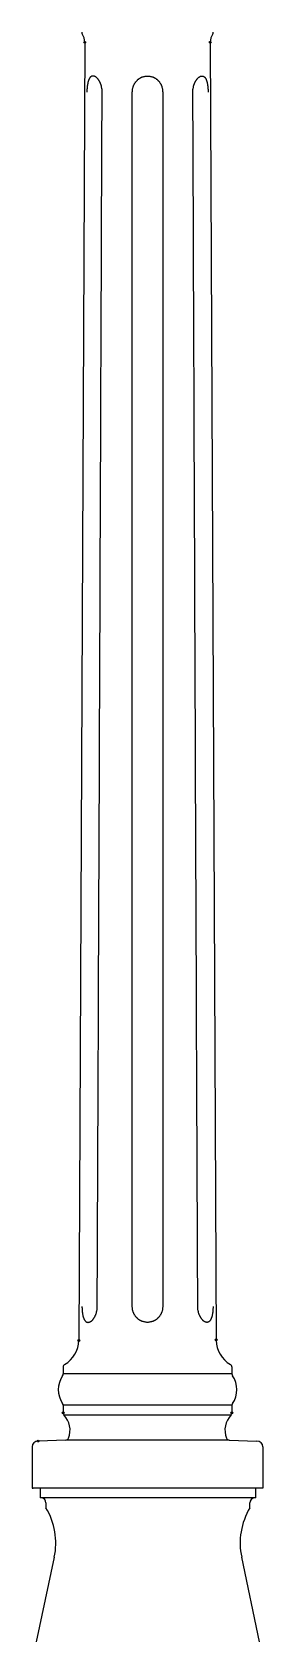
# Model space of a CAD drawing. Extents: x 0 to 140, y 0 to 400.
# Drawn here: x 46.5 to 62.2, y 117.4 to 226.9 of the extents above; entities that cross this region are included whole.
import ezdxf

# ---------------------------------------------------------------- set-up
doc = ezdxf.new("R2010")
doc.units = 0
doc.layers.add('LIVELLO_1', color=160, linetype='Continuous')

# ---------------------------------------------------------------- blocks, each defined once
blk = doc.blocks.new('AI9-BLK1')
at = {"layer": 'LIVELLO_1', "color": 7}
for p, q in [((-19.8, 26.31), (-20.2, -62.04)), ((-11.26, 26.31), (-10.86, -62.04)), ((-21.27, -63.84), (-21.27, -64.32)), ((-9.79, -64.32), (-21.27, -64.32)), ((-9.79, -63.84), (-9.79, -64.32)), ((-21.27, -66.45), (-21.27, -66.97)), ((-9.79, -66.45), (-21.27, -66.45)), ((-9.79, -66.45), (-9.79, -66.97)), ((-21.22, -67.11), (-9.84, -67.11)), ((-21.09, -68.82), (-22.97, -68.89)), ((-20.23, -68.82), (-21.09, -68.82)), ((-10.83, -68.82), (-20.23, -68.82)), ((-9.97, -68.82), (-10.83, -68.82)), ((-9.97, -68.82), (-8.08, -68.89)), ((-23.38, -69.29), (-23.38, -72.09)), ((-7.68, -69.29), (-7.68, -72.09)), ((-23.38, -72.09), (-23.32, -72.09)), ((-15.53, -72.09), (-23.32, -72.09)), ((-22.84, -72.09), (-22.84, -72.76)), ((-7.81, -72.09), (-15.53, -72.09)), ((-8.16, -72.76), (-8.16, -72.09)), ((-7.68, -72.09), (-7.81, -72.09)), ((-15.48, -72.76), (-22.84, -72.76)), ((-22.44, -73.09), (-22.44, -73.43)), ((-8.16, -72.76), (-15.51, -72.76)), ((-8.56, -73.43), (-8.56, -73.09)), ((-21.87, -76.8), (-23.1, -82.55)), ((-7.9, -82.55), (-9.12, -76.8))]:
    blk.add_line(p, q, dxfattribs=at)
for centre, radius in [((-20.2, -62.04), 0.0621), ((-21.27, -66.97), 0.0621), ((-9.79, -66.97), 0.062)]:
    blk.add_circle(centre, radius, dxfattribs=at)
for centre, major_axis, ratio in [((-19.8, 26.31), (0.0621, 0), 0.959803), ((-11.26, 26.31), (-0.0014, -0.0634), 0.97803), ((-10.86, -62), (0.0005, -0.0634), 0.978228), ((-22.97, -68.89), (0.0625, 0), 0.925722)]:
    blk.add_ellipse(centre, major_axis=major_axis, ratio=ratio, dxfattribs=at)
for points in [[(-20, 27), (-20, 26.96), (-19.99, 26.92), (-19.97, 26.89)], [(-19.8, 26.31), (-19.8, 26.52), (-19.86, 26.72), (-19.97, 26.89)], [(-11.09, 26.89), (-11.2, 26.72), (-11.26, 26.52), (-11.26, 26.31)], [(-11.09, 26.89), (-11.07, 26.92), (-11.06, 26.96), (-11.06, 27)], [(-21.17, -63.67), (-20.58, -63.34), (-20.21, -62.71), (-20.2, -62.04)], [(-10.86, -62.04), (-10.85, -62.71), (-10.48, -63.34), (-9.89, -63.67)], [(-21.31, -64.44), (-21.7, -65.01), (-21.7, -65.77), (-21.31, -66.34)], [(-21.31, -64.44), (-21.28, -64.4), (-21.27, -64.37), (-21.27, -64.32)], [(-21.17, -63.67), (-21.23, -63.7), (-21.27, -63.77), (-21.27, -63.84)], [(-9.79, -63.84), (-9.79, -63.77), (-9.83, -63.7), (-9.89, -63.67)], [(-9.79, -64.32), (-9.79, -64.37), (-9.77, -64.4), (-9.75, -64.44)], [(-9.75, -66.34), (-9.35, -65.77), (-9.35, -65.01), (-9.75, -64.44)], [(-21.27, -66.45), (-21.27, -66.42), (-21.28, -66.37), (-21.31, -66.34)], [(-9.75, -66.34), (-9.77, -66.37), (-9.79, -66.42), (-9.79, -66.45)], [(-21.27, -66.97), (-21.27, -67.03), (-21.25, -67.07), (-21.22, -67.11)], [(-20.91, -68.69), (-20.69, -68.15), (-20.81, -67.53), (-21.22, -67.11)], [(-9.84, -67.11), (-10.25, -67.53), (-10.37, -68.15), (-10.15, -68.69)], [(-9.84, -67.11), (-9.81, -67.07), (-9.79, -67.03), (-9.79, -66.97)], [(-22.97, -68.89), (-23.2, -68.89), (-23.38, -69.06), (-23.38, -69.29)], [(-21.09, -68.82), (-21.01, -68.82), (-20.94, -68.77), (-20.91, -68.69)], [(-10.15, -68.69), (-10.12, -68.77), (-10.05, -68.82), (-9.97, -68.82)], [(-7.68, -69.29), (-7.68, -69.06), (-7.86, -68.89), (-8.08, -68.89)], [(-22.44, -73.09), (-22.44, -72.92), (-22.56, -72.78), (-22.73, -72.76)], [(-8.27, -72.76), (-8.43, -72.78), (-8.56, -72.92), (-8.56, -73.09)], [(-21.87, -76.8), (-21.63, -75.65), (-21.83, -74.44), (-22.44, -73.43)], [(-8.56, -73.43), (-9.17, -74.44), (-9.37, -75.65), (-9.12, -76.8)]]:
    blk.add_open_spline(points, degree=3, dxfattribs=at)
for points, knots in [([(-18.62, 22.92), (-18.62, 22.96), (-18.62, 23), (-18.62, 23.05), (-18.62, 23.09), (-18.63, 23.12), (-18.63, 23.16), (-18.64, 23.18), (-18.64, 23.21), (-18.65, 23.24), (-18.65, 23.27), (-18.66, 23.3), (-18.66, 23.32), (-18.67, 23.34), (-18.67, 23.36), (-18.68, 23.38), (-18.69, 23.4), (-18.69, 23.42), (-18.7, 23.44), (-18.7, 23.45), (-18.71, 23.47), (-18.72, 23.49), (-18.72, 23.51), (-18.73, 23.53), (-18.74, 23.55), (-18.75, 23.56), (-18.76, 23.58), (-18.77, 23.6), (-18.77, 23.61), (-18.78, 23.63), (-18.79, 23.65), (-18.8, 23.67), (-18.81, 23.68), (-18.82, 23.7), (-18.83, 23.71), (-18.84, 23.73), (-18.85, 23.74), (-18.86, 23.75), (-18.87, 23.77), (-18.88, 23.78), (-18.89, 23.8), (-18.89, 23.81), (-18.91, 23.82), (-18.92, 23.83), (-18.92, 23.84), (-18.93, 23.85), (-18.94, 23.86), (-18.95, 23.87), (-18.96, 23.88), (-18.97, 23.89), (-18.98, 23.9), (-18.99, 23.91), (-19, 23.92), (-19.01, 23.92), (-19.02, 23.93), (-19.03, 23.94), (-19.04, 23.94), (-19.05, 23.95), (-19.06, 23.96), (-19.07, 23.96), (-19.08, 23.97), (-19.09, 23.97), (-19.1, 23.98), (-19.11, 23.98), (-19.12, 23.99), (-19.12, 23.99), (-19.13, 24), (-19.14, 24), (-19.15, 24), (-19.16, 24), (-19.17, 24.01), (-19.18, 24.01), (-19.19, 24.01), (-19.2, 24.01), (-19.2, 24.01), (-19.21, 24.01), (-19.21, 24.01), (-19.24, 24.01), (-19.24, 24.01), (-19.24, 24.01), (-19.26, 24.01), (-19.26, 24.01), (-19.27, 24.01), (-19.28, 24.01), (-19.29, 24.01), (-19.3, 24.01), (-19.31, 24.01), (-19.31, 24), (-19.32, 24), (-19.33, 24), (-19.34, 24), (-19.34, 23.99), (-19.35, 23.99), (-19.36, 23.98), (-19.37, 23.98), (-19.38, 23.98), (-19.38, 23.97), (-19.39, 23.96), (-19.4, 23.96), (-19.4, 23.95), (-19.41, 23.95), (-19.42, 23.94), (-19.42, 23.93), (-19.43, 23.92), (-19.44, 23.92), (-19.45, 23.91), (-19.45, 23.9), (-19.46, 23.89), (-19.47, 23.88), (-19.47, 23.87), (-19.48, 23.86), (-19.48, 23.85), (-19.49, 23.84), (-19.5, 23.83), (-19.5, 23.82), (-19.51, 23.81), (-19.51, 23.79), (-19.52, 23.78), (-19.53, 23.77), (-19.53, 23.75), (-19.54, 23.74), (-19.54, 23.73), (-19.55, 23.71), (-19.55, 23.7), (-19.56, 23.68), (-19.56, 23.67), (-19.57, 23.65), (-19.57, 23.63), (-19.58, 23.61), (-19.58, 23.6), (-19.59, 23.58), (-19.59, 23.56), (-19.59, 23.55), (-19.6, 23.53), (-19.6, 23.51), (-19.6, 23.49), (-19.61, 23.47), (-19.61, 23.45), (-19.61, 23.44), (-19.62, 23.42), (-19.62, 23.4), (-19.62, 23.38), (-19.63, 23.36), (-19.63, 23.34), (-19.63, 23.32), (-19.63, 23.3), (-19.63, 23.27), (-19.64, 23.24), (-19.64, 23.21), (-19.64, 23.18), (-19.64, 23.16), (-19.65, 23.12), (-19.65, 23.08), (-19.65, 23.05), (-19.65, 23), (-19.65, 22.96), (-19.65, 22.92)], [0, 0, 0, 0, 1, 1, 1, 2, 2, 2, 3, 3, 3, 4, 4, 4, 5, 5, 5, 6, 6, 6, 7, 7, 7, 8, 8, 8, 9, 9, 9, 10, 10, 10, 11, 11, 11, 12, 12, 12, 13, 13, 13, 14, 14, 14, 15, 15, 15, 16, 16, 16, 17, 17, 17, 18, 18, 18, 19, 19, 19, 20, 20, 20, 21, 21, 21, 22, 22, 22, 23, 23, 23, 24, 24, 24, 25, 25, 25, 26, 26, 26, 27, 27, 27, 28, 28, 28, 29, 29, 29, 30, 30, 30, 31, 31, 31, 32, 32, 32, 33, 33, 33, 34, 34, 34, 35, 35, 35, 36, 36, 36, 37, 37, 37, 38, 38, 38, 39, 39, 39, 40, 40, 40, 41, 41, 41, 42, 42, 42, 43, 43, 43, 44, 44, 44, 45, 45, 45, 46, 46, 46, 47, 47, 47, 48, 48, 48, 49, 49, 49, 50, 50, 50, 51, 51, 51, 52, 52, 52, 52]), ([(-16.57, 22.92), (-16.56, 22.96), (-16.56, 23), (-16.56, 23.04), (-16.56, 23.07), (-16.55, 23.11), (-16.55, 23.14), (-16.54, 23.17), (-16.53, 23.19), (-16.53, 23.22), (-16.52, 23.25), (-16.51, 23.27), (-16.5, 23.3), (-16.5, 23.31), (-16.49, 23.33), (-16.48, 23.35), (-16.48, 23.37), (-16.47, 23.38), (-16.46, 23.4), (-16.45, 23.42), (-16.44, 23.44), (-16.44, 23.46), (-16.42, 23.48), (-16.42, 23.49), (-16.41, 23.51), (-16.4, 23.53), (-16.38, 23.54), (-16.37, 23.56), (-16.36, 23.58), (-16.35, 23.59), (-16.34, 23.61), (-16.33, 23.62), (-16.31, 23.64), (-16.3, 23.66), (-16.29, 23.67), (-16.27, 23.68), (-16.26, 23.7), (-16.25, 23.71), (-16.23, 23.73), (-16.22, 23.74), (-16.21, 23.75), (-16.19, 23.77), (-16.18, 23.78), (-16.16, 23.79), (-16.15, 23.8), (-16.13, 23.81), (-16.12, 23.82), (-16.1, 23.84), (-16.09, 23.84), (-16.07, 23.86), (-16.06, 23.86), (-16.04, 23.87), (-16.03, 23.88), (-16.01, 23.89), (-16, 23.9), (-15.98, 23.91), (-15.97, 23.92), (-15.95, 23.92), (-15.94, 23.93), (-15.92, 23.93), (-15.91, 23.94), (-15.89, 23.95), (-15.88, 23.95), (-15.86, 23.96), (-15.85, 23.96), (-15.84, 23.97), (-15.82, 23.97), (-15.8, 23.98), (-15.78, 23.98), (-15.76, 23.99), (-15.74, 23.99), (-15.72, 24), (-15.7, 24), (-15.67, 24.01), (-15.65, 24.01), (-15.62, 24.01), (-15.59, 24.01), (-15.56, 24.01), (-15.53, 24.01)], [0, 0, 0, 0, 1, 1, 1, 2, 2, 2, 3, 3, 3, 4, 4, 4, 5, 5, 5, 6, 6, 6, 7, 7, 7, 8, 8, 8, 9, 9, 9, 10, 10, 10, 11, 11, 11, 12, 12, 12, 13, 13, 13, 14, 14, 14, 15, 15, 15, 16, 16, 16, 17, 17, 17, 18, 18, 18, 19, 19, 19, 20, 20, 20, 21, 21, 21, 22, 22, 22, 23, 23, 23, 24, 24, 24, 25, 25, 25, 26, 26, 26, 26]), ([(-15.53, 24.01), (-15.5, 24.01), (-15.47, 24.01), (-15.44, 24.01), (-15.41, 24.01), (-15.39, 24.01), (-15.36, 24), (-15.34, 24), (-15.32, 23.99), (-15.3, 23.99), (-15.28, 23.98), (-15.26, 23.98), (-15.24, 23.97), (-15.22, 23.97), (-15.21, 23.96), (-15.2, 23.96), (-15.18, 23.96), (-15.17, 23.95), (-15.15, 23.94), (-15.14, 23.93), (-15.12, 23.93), (-15.11, 23.92), (-15.09, 23.92), (-15.08, 23.91), (-15.06, 23.9), (-15.05, 23.89), (-15.03, 23.89), (-15.02, 23.87), (-15, 23.86), (-14.99, 23.86), (-14.97, 23.85), (-14.96, 23.84), (-14.94, 23.83), (-14.93, 23.81), (-14.91, 23.81), (-14.9, 23.79), (-14.88, 23.78), (-14.87, 23.77), (-14.85, 23.75), (-14.84, 23.74), (-14.83, 23.73), (-14.81, 23.72), (-14.8, 23.7), (-14.79, 23.69), (-14.77, 23.67), (-14.76, 23.66), (-14.75, 23.64), (-14.73, 23.63), (-14.72, 23.61), (-14.71, 23.6), (-14.7, 23.58), (-14.69, 23.56), (-14.67, 23.54), (-14.66, 23.53), (-14.65, 23.51), (-14.64, 23.49), (-14.63, 23.48), (-14.62, 23.46), (-14.61, 23.44), (-14.6, 23.42), (-14.6, 23.4), (-14.59, 23.38), (-14.58, 23.37), (-14.57, 23.35), (-14.57, 23.33), (-14.56, 23.32), (-14.55, 23.3), (-14.55, 23.27), (-14.54, 23.25), (-14.53, 23.22), (-14.53, 23.2), (-14.52, 23.17), (-14.51, 23.14), (-14.51, 23.11), (-14.5, 23.07), (-14.5, 23.04), (-14.5, 23), (-14.5, 22.96), (-14.49, 22.92)], [0, 0, 0, 0, 1, 1, 1, 2, 2, 2, 3, 3, 3, 4, 4, 4, 5, 5, 5, 6, 6, 6, 7, 7, 7, 8, 8, 8, 9, 9, 9, 10, 10, 10, 11, 11, 11, 12, 12, 12, 13, 13, 13, 14, 14, 14, 15, 15, 15, 16, 16, 16, 17, 17, 17, 18, 18, 18, 19, 19, 19, 20, 20, 20, 21, 21, 21, 22, 22, 22, 23, 23, 23, 24, 24, 24, 25, 25, 25, 26, 26, 26, 26]), ([(-12.44, 22.92), (-12.44, 22.96), (-12.44, 23.01), (-12.44, 23.05), (-12.44, 23.09), (-12.43, 23.12), (-12.43, 23.16), (-12.42, 23.18), (-12.42, 23.21), (-12.41, 23.24), (-12.41, 23.27), (-12.4, 23.3), (-12.4, 23.33), (-12.39, 23.34), (-12.39, 23.36), (-12.38, 23.38), (-12.37, 23.4), (-12.37, 23.42), (-12.36, 23.44), (-12.36, 23.45), (-12.35, 23.47), (-12.34, 23.49), (-12.33, 23.51), (-12.33, 23.53), (-12.32, 23.55), (-12.31, 23.56), (-12.3, 23.58), (-12.29, 23.6), (-12.28, 23.62), (-12.28, 23.64), (-12.27, 23.65), (-12.26, 23.67), (-12.25, 23.68), (-12.24, 23.7), (-12.23, 23.71), (-12.22, 23.73), (-12.21, 23.74), (-12.2, 23.75), (-12.19, 23.77), (-12.18, 23.78), (-12.17, 23.8), (-12.16, 23.81), (-12.15, 23.82), (-12.14, 23.83), (-12.14, 23.84), (-12.12, 23.85), (-12.12, 23.86), (-12.11, 23.87), (-12.1, 23.88), (-12.09, 23.89), (-12.08, 23.9), (-12.07, 23.91), (-12.06, 23.92), (-12.05, 23.92), (-12.04, 23.93), (-12.03, 23.94), (-12.02, 23.94), (-12.01, 23.95), (-12, 23.96), (-11.99, 23.96), (-11.98, 23.97), (-11.97, 23.97), (-11.96, 23.98), (-11.95, 23.98), (-11.94, 23.99), (-11.94, 23.99), (-11.93, 24), (-11.92, 24), (-11.91, 24), (-11.9, 24), (-11.89, 24.01), (-11.88, 24.01), (-11.87, 24.01), (-11.86, 24.01), (-11.86, 24.01), (-11.84, 24.01), (-11.84, 24.01), (-11.82, 24.01), (-11.82, 24.01), (-11.82, 24.01), (-11.79, 24.01), (-11.79, 24.01), (-11.79, 24.01), (-11.78, 24.01), (-11.77, 24.01), (-11.76, 24.01), (-11.75, 24.01), (-11.75, 24), (-11.74, 24), (-11.73, 24), (-11.72, 24), (-11.71, 23.99), (-11.71, 23.99), (-11.7, 23.98), (-11.69, 23.98), (-11.68, 23.97), (-11.68, 23.97), (-11.67, 23.96), (-11.66, 23.96), (-11.65, 23.95), (-11.65, 23.94), (-11.64, 23.94), (-11.63, 23.93), (-11.63, 23.92), (-11.62, 23.92), (-11.61, 23.91), (-11.61, 23.9), (-11.6, 23.89), (-11.59, 23.88), (-11.59, 23.87), (-11.58, 23.86), (-11.57, 23.85), (-11.57, 23.84), (-11.56, 23.83), (-11.56, 23.82), (-11.55, 23.81), (-11.54, 23.79), (-11.54, 23.78), (-11.53, 23.77), (-11.53, 23.75), (-11.52, 23.74), (-11.52, 23.73), (-11.51, 23.71), (-11.51, 23.7), (-11.5, 23.68), (-11.5, 23.67), (-11.49, 23.65), (-11.49, 23.63), (-11.48, 23.61), (-11.48, 23.6), (-11.47, 23.58), (-11.47, 23.56), (-11.47, 23.55), (-11.46, 23.53), (-11.46, 23.51), (-11.45, 23.49), (-11.45, 23.47), (-11.45, 23.45), (-11.44, 23.44), (-11.44, 23.42), (-11.44, 23.4), (-11.44, 23.38), (-11.43, 23.36), (-11.43, 23.34), (-11.43, 23.32), (-11.43, 23.3), (-11.42, 23.27), (-11.42, 23.24), (-11.42, 23.21), (-11.42, 23.18), (-11.42, 23.16), (-11.41, 23.12), (-11.41, 23.08), (-11.41, 23.05), (-11.41, 23), (-11.41, 22.96), (-11.41, 22.92)], [0, 0, 0, 0, 1, 1, 1, 2, 2, 2, 3, 3, 3, 4, 4, 4, 5, 5, 5, 6, 6, 6, 7, 7, 7, 8, 8, 8, 9, 9, 9, 10, 10, 10, 11, 11, 11, 12, 12, 12, 13, 13, 13, 14, 14, 14, 15, 15, 15, 16, 16, 16, 17, 17, 17, 18, 18, 18, 19, 19, 19, 20, 20, 20, 21, 21, 21, 22, 22, 22, 23, 23, 23, 24, 24, 24, 25, 25, 25, 26, 26, 26, 27, 27, 27, 28, 28, 28, 29, 29, 29, 30, 30, 30, 31, 31, 31, 32, 32, 32, 33, 33, 33, 34, 34, 34, 35, 35, 35, 36, 36, 36, 37, 37, 37, 38, 38, 38, 39, 39, 39, 40, 40, 40, 41, 41, 41, 42, 42, 42, 43, 43, 43, 44, 44, 44, 45, 45, 45, 46, 46, 46, 47, 47, 47, 48, 48, 48, 49, 49, 49, 50, 50, 50, 51, 51, 51, 52, 52, 52, 52]), ([(-18.95, -59.72), (-18.89, -45.94), (-18.84, -32.17), (-18.78, -18.4), (-18.73, -4.62), (-18.67, 9.15), (-18.62, 22.92)], [0, 0, 0, 0, 1, 1, 1, 2, 2, 2, 2]), ([(-16.57, -59.72), (-16.57, -45.94), (-16.57, -32.17), (-16.57, -18.4), (-16.57, -4.62), (-16.57, 9.15), (-16.57, 22.92)], [0, 0, 0, 0, 1, 1, 1, 2, 2, 2, 2]), ([(-14.49, 22.92), (-14.49, 9.15), (-14.49, -4.62), (-14.49, -18.4), (-14.49, -32.17), (-14.49, -45.94), (-14.49, -59.72)], [0, 0, 0, 0, 1, 1, 1, 2, 2, 2, 2]), ([(-12.11, -59.72), (-12.17, -45.94), (-12.22, -32.17), (-12.28, -18.4), (-12.33, -4.62), (-12.39, 9.15), (-12.44, 22.92)], [0, 0, 0, 0, 1, 1, 1, 2, 2, 2, 2]), ([(-19.99, -59.72), (-19.99, -59.76), (-19.99, -59.8), (-19.98, -59.84), (-19.98, -59.88), (-19.98, -59.91), (-19.98, -59.95), (-19.98, -59.98), (-19.98, -60.01), (-19.98, -60.03), (-19.97, -60.06), (-19.97, -60.09), (-19.97, -60.12), (-19.96, -60.14), (-19.96, -60.15), (-19.96, -60.17), (-19.96, -60.19), (-19.95, -60.21), (-19.95, -60.23), (-19.95, -60.25), (-19.94, -60.27), (-19.94, -60.29), (-19.94, -60.31), (-19.93, -60.32), (-19.93, -60.34), (-19.93, -60.36), (-19.92, -60.38), (-19.92, -60.39), (-19.91, -60.41), (-19.91, -60.43), (-19.9, -60.44), (-19.9, -60.46), (-19.9, -60.47), (-19.89, -60.49), (-19.88, -60.5), (-19.88, -60.52), (-19.87, -60.53), (-19.87, -60.55), (-19.86, -60.56), (-19.86, -60.57), (-19.85, -60.58), (-19.84, -60.6), (-19.84, -60.61), (-19.83, -60.62), (-19.83, -60.63), (-19.82, -60.64), (-19.81, -60.65), (-19.81, -60.66), (-19.8, -60.67), (-19.8, -60.68), (-19.79, -60.69), (-19.78, -60.7), (-19.77, -60.71), (-19.77, -60.71), (-19.76, -60.72), (-19.75, -60.73), (-19.75, -60.74), (-19.74, -60.74), (-19.73, -60.75), (-19.72, -60.75), (-19.72, -60.76), (-19.71, -60.77), (-19.7, -60.77), (-19.69, -60.78), (-19.69, -60.78), (-19.68, -60.78), (-19.67, -60.79), (-19.66, -60.79), (-19.65, -60.79), (-19.65, -60.8), (-19.64, -60.8), (-19.63, -60.8), (-19.62, -60.8), (-19.61, -60.8), (-19.6, -60.8), (-19.6, -60.81), (-19.6, -60.81), (-19.57, -60.81), (-19.57, -60.81), (-19.56, -60.81), (-19.55, -60.81), (-19.55, -60.8), (-19.54, -60.8), (-19.53, -60.8), (-19.52, -60.8), (-19.51, -60.8), (-19.5, -60.8), (-19.49, -60.8), (-19.48, -60.79), (-19.47, -60.79), (-19.47, -60.79), (-19.46, -60.78), (-19.45, -60.78), (-19.44, -60.77), (-19.43, -60.77), (-19.42, -60.77), (-19.41, -60.76), (-19.4, -60.75), (-19.39, -60.75), (-19.38, -60.74), (-19.37, -60.73), (-19.36, -60.73), (-19.35, -60.72), (-19.34, -60.71), (-19.33, -60.7), (-19.32, -60.7), (-19.31, -60.69), (-19.3, -60.68), (-19.3, -60.67), (-19.28, -60.66), (-19.27, -60.65), (-19.26, -60.64), (-19.26, -60.63), (-19.24, -60.62), (-19.24, -60.61), (-19.23, -60.6), (-19.22, -60.58), (-19.21, -60.57), (-19.2, -60.56), (-19.19, -60.55), (-19.18, -60.53), (-19.17, -60.52), (-19.16, -60.5), (-19.15, -60.49), (-19.14, -60.47), (-19.13, -60.46), (-19.12, -60.44), (-19.12, -60.42), (-19.11, -60.41), (-19.1, -60.39), (-19.09, -60.38), (-19.08, -60.36), (-19.08, -60.34), (-19.07, -60.32), (-19.06, -60.31), (-19.05, -60.29), (-19.04, -60.27), (-19.04, -60.25), (-19.03, -60.23), (-19.03, -60.21), (-19.02, -60.19), (-19.01, -60.17), (-19.01, -60.15), (-19, -60.14), (-19, -60.12), (-18.99, -60.09), (-18.99, -60.06), (-18.98, -60.04), (-18.97, -60.01), (-18.97, -59.98), (-18.96, -59.95), (-18.96, -59.91), (-18.95, -59.88), (-18.95, -59.84), (-18.95, -59.8), (-18.95, -59.76), (-18.95, -59.72)], [0, 0, 0, 0, 1, 1, 1, 2, 2, 2, 3, 3, 3, 4, 4, 4, 5, 5, 5, 6, 6, 6, 7, 7, 7, 8, 8, 8, 9, 9, 9, 10, 10, 10, 11, 11, 11, 12, 12, 12, 13, 13, 13, 14, 14, 14, 15, 15, 15, 16, 16, 16, 17, 17, 17, 18, 18, 18, 19, 19, 19, 20, 20, 20, 21, 21, 21, 22, 22, 22, 23, 23, 23, 24, 24, 24, 25, 25, 25, 26, 26, 26, 27, 27, 27, 28, 28, 28, 29, 29, 29, 30, 30, 30, 31, 31, 31, 32, 32, 32, 33, 33, 33, 34, 34, 34, 35, 35, 35, 36, 36, 36, 37, 37, 37, 38, 38, 38, 39, 39, 39, 40, 40, 40, 41, 41, 41, 42, 42, 42, 43, 43, 43, 44, 44, 44, 45, 45, 45, 46, 46, 46, 47, 47, 47, 48, 48, 48, 49, 49, 49, 50, 50, 50, 51, 51, 51, 52, 52, 52, 52]), ([(-15.53, -60.81), (-15.56, -60.81), (-15.59, -60.81), (-15.62, -60.8), (-15.65, -60.8), (-15.67, -60.8), (-15.7, -60.79), (-15.72, -60.79), (-15.74, -60.78), (-15.76, -60.78), (-15.78, -60.78), (-15.8, -60.77), (-15.82, -60.76), (-15.84, -60.76), (-15.85, -60.75), (-15.87, -60.75), (-15.88, -60.74), (-15.9, -60.74), (-15.91, -60.73), (-15.93, -60.72), (-15.94, -60.72), (-15.96, -60.71), (-15.97, -60.7), (-15.99, -60.7), (-16, -60.69), (-16.02, -60.68), (-16.03, -60.67), (-16.05, -60.66), (-16.06, -60.66), (-16.08, -60.64), (-16.09, -60.64), (-16.11, -60.63), (-16.12, -60.62), (-16.14, -60.61), (-16.15, -60.59), (-16.17, -60.58), (-16.18, -60.57), (-16.19, -60.56), (-16.21, -60.55), (-16.22, -60.53), (-16.24, -60.52), (-16.25, -60.51), (-16.26, -60.49), (-16.28, -60.48), (-16.29, -60.47), (-16.3, -60.45), (-16.31, -60.44), (-16.33, -60.42), (-16.34, -60.4), (-16.35, -60.39), (-16.36, -60.37), (-16.38, -60.36), (-16.38, -60.34), (-16.4, -60.32), (-16.41, -60.31), (-16.42, -60.29), (-16.43, -60.27), (-16.44, -60.25), (-16.45, -60.23), (-16.46, -60.21), (-16.46, -60.19), (-16.47, -60.18), (-16.48, -60.16), (-16.49, -60.14), (-16.49, -60.13), (-16.5, -60.11), (-16.51, -60.09), (-16.52, -60.07), (-16.52, -60.04), (-16.53, -60.01), (-16.54, -59.99), (-16.54, -59.96), (-16.55, -59.94), (-16.56, -59.9), (-16.56, -59.86), (-16.56, -59.83), (-16.57, -59.79), (-16.57, -59.76), (-16.57, -59.72)], [0, 0, 0, 0, 1, 1, 1, 2, 2, 2, 3, 3, 3, 4, 4, 4, 5, 5, 5, 6, 6, 6, 7, 7, 7, 8, 8, 8, 9, 9, 9, 10, 10, 10, 11, 11, 11, 12, 12, 12, 13, 13, 13, 14, 14, 14, 15, 15, 15, 16, 16, 16, 17, 17, 17, 18, 18, 18, 19, 19, 19, 20, 20, 20, 21, 21, 21, 22, 22, 22, 23, 23, 23, 24, 24, 24, 25, 25, 25, 26, 26, 26, 26]), ([(-14.49, -59.72), (-14.49, -59.76), (-14.49, -59.79), (-14.5, -59.83), (-14.5, -59.87), (-14.5, -59.9), (-14.51, -59.94), (-14.52, -59.96), (-14.52, -59.99), (-14.53, -60.02), (-14.54, -60.04), (-14.54, -60.07), (-14.55, -60.09), (-14.56, -60.11), (-14.56, -60.13), (-14.57, -60.14), (-14.58, -60.16), (-14.59, -60.18), (-14.59, -60.19), (-14.6, -60.22), (-14.61, -60.23), (-14.62, -60.25), (-14.63, -60.27), (-14.64, -60.29), (-14.65, -60.31), (-14.66, -60.32), (-14.67, -60.34), (-14.68, -60.36), (-14.7, -60.37), (-14.71, -60.39), (-14.72, -60.4), (-14.73, -60.42), (-14.75, -60.44), (-14.76, -60.45), (-14.77, -60.47), (-14.78, -60.48), (-14.8, -60.49), (-14.81, -60.51), (-14.82, -60.52), (-14.84, -60.53), (-14.85, -60.55), (-14.87, -60.56), (-14.88, -60.57), (-14.89, -60.58), (-14.91, -60.6), (-14.92, -60.61), (-14.94, -60.62), (-14.95, -60.63), (-14.97, -60.64), (-14.98, -60.65), (-15, -60.66), (-15.01, -60.66), (-15.03, -60.67), (-15.04, -60.68), (-15.06, -60.69), (-15.07, -60.7), (-15.09, -60.7), (-15.1, -60.71), (-15.12, -60.72), (-15.13, -60.73), (-15.15, -60.73), (-15.16, -60.74), (-15.18, -60.74), (-15.19, -60.75), (-15.2, -60.75), (-15.22, -60.76), (-15.24, -60.76), (-15.25, -60.77), (-15.28, -60.78), (-15.3, -60.78), (-15.32, -60.78), (-15.34, -60.79), (-15.36, -60.79), (-15.39, -60.8), (-15.41, -60.8), (-15.44, -60.8), (-15.47, -60.81), (-15.5, -60.81), (-15.53, -60.81)], [0, 0, 0, 0, 1, 1, 1, 2, 2, 2, 3, 3, 3, 4, 4, 4, 5, 5, 5, 6, 6, 6, 7, 7, 7, 8, 8, 8, 9, 9, 9, 10, 10, 10, 11, 11, 11, 12, 12, 12, 13, 13, 13, 14, 14, 14, 15, 15, 15, 16, 16, 16, 17, 17, 17, 18, 18, 18, 19, 19, 19, 20, 20, 20, 21, 21, 21, 22, 22, 22, 23, 23, 23, 24, 24, 24, 25, 25, 25, 26, 26, 26, 26]), ([(-11.07, -59.72), (-11.07, -59.76), (-11.07, -59.8), (-11.07, -59.84), (-11.08, -59.88), (-11.08, -59.91), (-11.08, -59.95), (-11.08, -59.98), (-11.08, -60), (-11.08, -60.03), (-11.09, -60.06), (-11.09, -60.09), (-11.09, -60.12), (-11.09, -60.14), (-11.1, -60.15), (-11.1, -60.17), (-11.1, -60.19), (-11.11, -60.21), (-11.11, -60.23), (-11.11, -60.25), (-11.11, -60.26), (-11.12, -60.29), (-11.12, -60.31), (-11.12, -60.32), (-11.13, -60.34), (-11.13, -60.36), (-11.14, -60.37), (-11.14, -60.39), (-11.15, -60.41), (-11.15, -60.42), (-11.16, -60.44), (-11.16, -60.46), (-11.16, -60.47), (-11.17, -60.49), (-11.18, -60.5), (-11.18, -60.52), (-11.19, -60.53), (-11.19, -60.55), (-11.2, -60.56), (-11.2, -60.57), (-11.21, -60.58), (-11.21, -60.6), (-11.22, -60.61), (-11.23, -60.62), (-11.23, -60.63), (-11.24, -60.64), (-11.24, -60.65), (-11.25, -60.66), (-11.26, -60.67), (-11.26, -60.68), (-11.27, -60.69), (-11.28, -60.7), (-11.28, -60.7), (-11.29, -60.71), (-11.3, -60.72), (-11.3, -60.73), (-11.31, -60.74), (-11.32, -60.74), (-11.33, -60.75), (-11.34, -60.75), (-11.34, -60.76), (-11.35, -60.77), (-11.36, -60.77), (-11.36, -60.78), (-11.37, -60.78), (-11.38, -60.78), (-11.39, -60.79), (-11.4, -60.79), (-11.4, -60.79), (-11.41, -60.8), (-11.42, -60.8), (-11.43, -60.8), (-11.44, -60.8), (-11.44, -60.8), (-11.45, -60.8), (-11.46, -60.81), (-11.46, -60.81), (-11.49, -60.81), (-11.49, -60.81), (-11.5, -60.81), (-11.51, -60.81), (-11.51, -60.8), (-11.52, -60.8), (-11.53, -60.8), (-11.54, -60.8), (-11.55, -60.8), (-11.56, -60.8), (-11.57, -60.8), (-11.58, -60.79), (-11.59, -60.79), (-11.59, -60.79), (-11.6, -60.78), (-11.61, -60.78), (-11.62, -60.77), (-11.63, -60.77), (-11.64, -60.77), (-11.65, -60.76), (-11.66, -60.75), (-11.67, -60.75), (-11.68, -60.74), (-11.69, -60.73), (-11.7, -60.73), (-11.71, -60.72), (-11.72, -60.71), (-11.73, -60.7), (-11.74, -60.7), (-11.75, -60.69), (-11.76, -60.68), (-11.76, -60.67), (-11.77, -60.66), (-11.78, -60.65), (-11.79, -60.64), (-11.8, -60.63), (-11.82, -60.62), (-11.82, -60.61), (-11.83, -60.6), (-11.84, -60.58), (-11.85, -60.57), (-11.86, -60.56), (-11.87, -60.55), (-11.88, -60.53), (-11.89, -60.52), (-11.9, -60.5), (-11.91, -60.49), (-11.92, -60.47), (-11.93, -60.46), (-11.93, -60.44), (-11.94, -60.43), (-11.95, -60.41), (-11.96, -60.39), (-11.97, -60.38), (-11.98, -60.36), (-11.98, -60.34), (-11.99, -60.32), (-12, -60.31), (-12.01, -60.29), (-12.01, -60.27), (-12.02, -60.25), (-12.03, -60.23), (-12.03, -60.21), (-12.04, -60.19), (-12.05, -60.17), (-12.05, -60.15), (-12.06, -60.14), (-12.06, -60.12), (-12.07, -60.09), (-12.07, -60.06), (-12.08, -60.04), (-12.09, -60.01), (-12.09, -59.98), (-12.1, -59.95), (-12.1, -59.91), (-12.11, -59.88), (-12.11, -59.84), (-12.11, -59.8), (-12.11, -59.76), (-12.11, -59.72)], [0, 0, 0, 0, 1, 1, 1, 2, 2, 2, 3, 3, 3, 4, 4, 4, 5, 5, 5, 6, 6, 6, 7, 7, 7, 8, 8, 8, 9, 9, 9, 10, 10, 10, 11, 11, 11, 12, 12, 12, 13, 13, 13, 14, 14, 14, 15, 15, 15, 16, 16, 16, 17, 17, 17, 18, 18, 18, 19, 19, 19, 20, 20, 20, 21, 21, 21, 22, 22, 22, 23, 23, 23, 24, 24, 24, 25, 25, 25, 26, 26, 26, 27, 27, 27, 28, 28, 28, 29, 29, 29, 30, 30, 30, 31, 31, 31, 32, 32, 32, 33, 33, 33, 34, 34, 34, 35, 35, 35, 36, 36, 36, 37, 37, 37, 38, 38, 38, 39, 39, 39, 40, 40, 40, 41, 41, 41, 42, 42, 42, 43, 43, 43, 44, 44, 44, 45, 45, 45, 46, 46, 46, 47, 47, 47, 48, 48, 48, 49, 49, 49, 50, 50, 50, 51, 51, 51, 52, 52, 52, 52])]:
    blk.add_open_spline(points, degree=3, knots=knots, dxfattribs=at)

msp = doc.modelspace()

# ---------------------------------------------------------------- block references
at = {"layer": 'LIVELLO_1', "color": 7}
msp.add_blockref('AI9-BLK1', (69.905294, 199.903733), dxfattribs=at)

doc.saveas('drawing.dxf')
